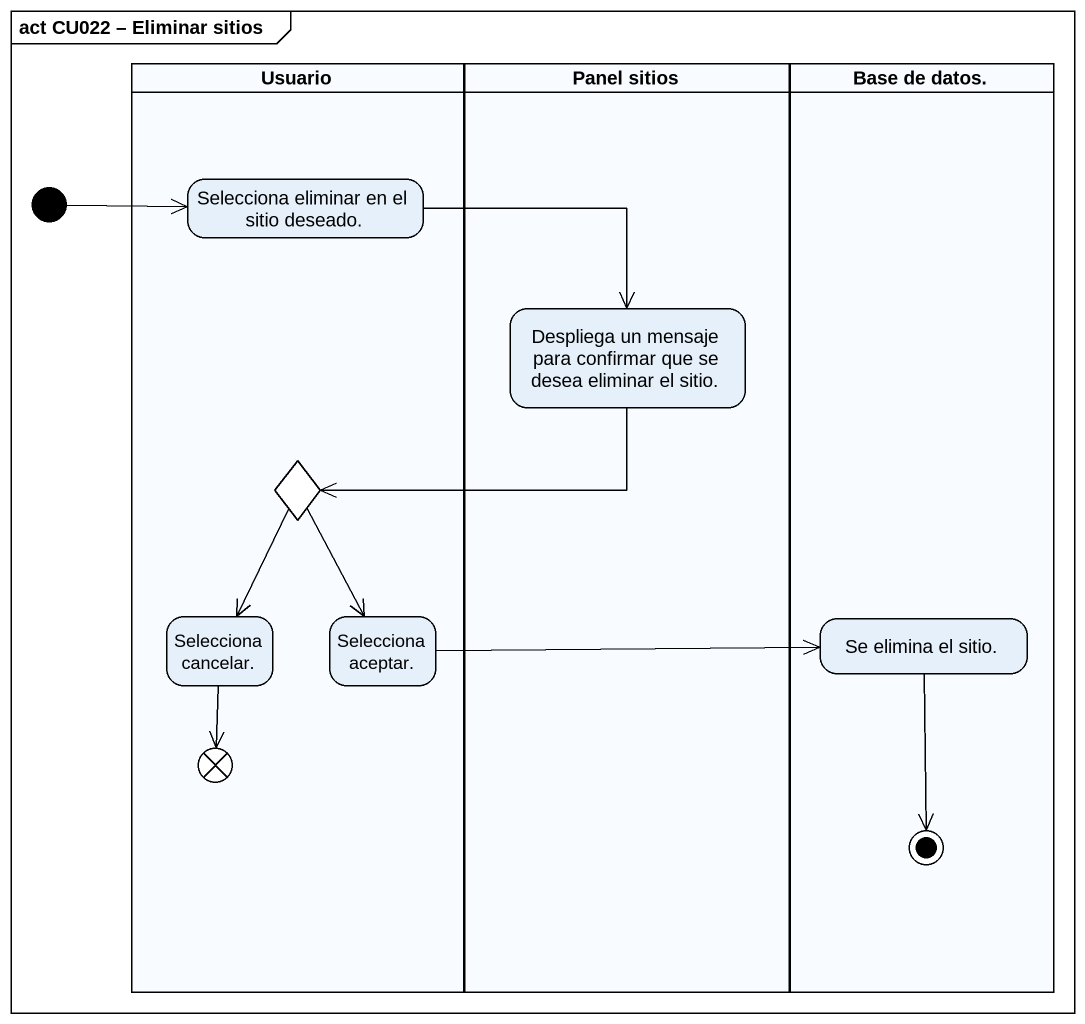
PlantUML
@startuml
mainframe act CU022 – Eliminar sitios
hide empty description
state Usuario <<partition>> {
  state "Selecciona eliminar en el sitio deseado." as Selecciona_eliminar_en_el
  state choice1 <<choice>>
  state "Selecciona cancelar." as Selecciona_cancelar
  state "Selecciona aceptar." as Selecciona_aceptar
  state flowfinal1 <<end>>
}
state "Panel sitios" as Panel_sitios <<partition>> {
  state "Despliega un mensaje para confirmar que se desea eliminar el sitio." as Despliega_un_mensaje_para
}
state "Base de datos." as Base_de_datos <<partition>> {
  state "Se elimina el sitio." as Se_elimina_el_sitio
  Se_elimina_el_sitio --> [*]
}
state initial1 <<start>>
initial1 -right-> Selecciona_eliminar_en_el
Selecciona_eliminar_en_el -right-> Despliega_un_mensaje_para
Despliega_un_mensaje_para -left-> choice1
choice1 --> Selecciona_cancelar
choice1 --> Selecciona_aceptar
Selecciona_cancelar --> flowfinal1
Selecciona_aceptar -right-> Se_elimina_el_sitio
@enduml
